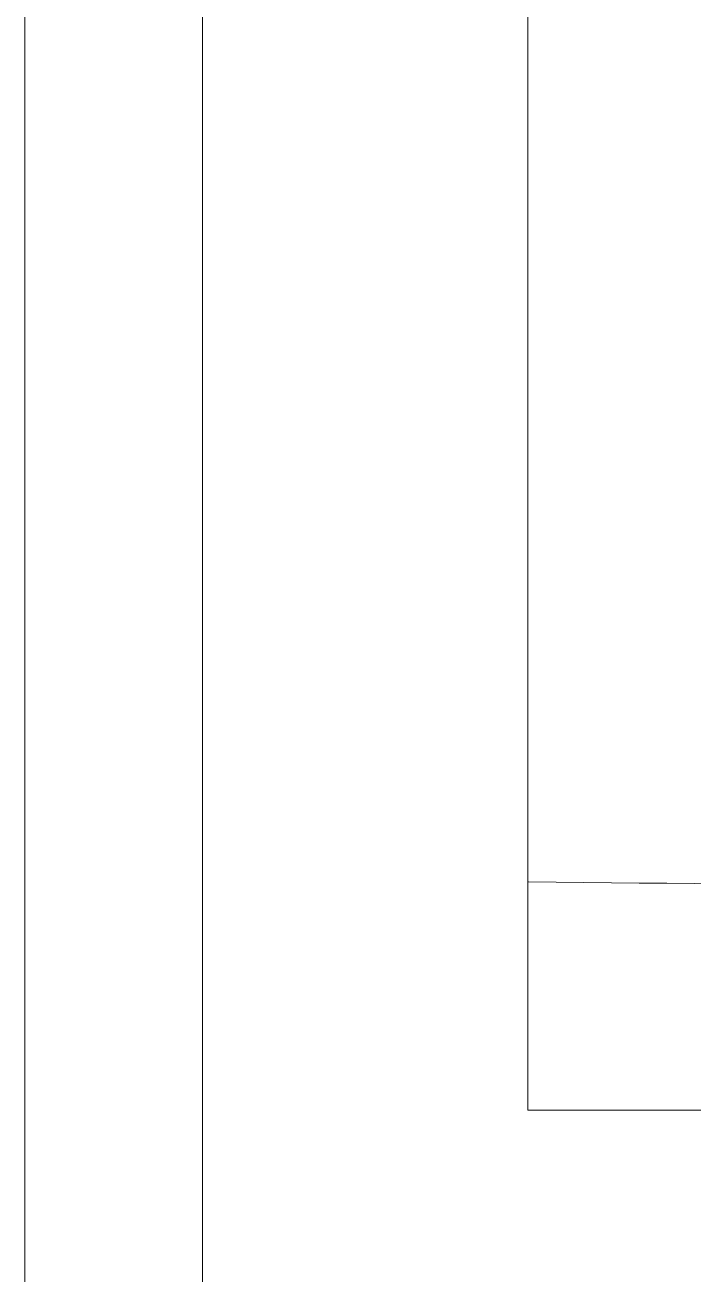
# Model space of a CAD drawing. Header units: millimetres. Extents: x -5 to 111, y -3 to 86.
# Drawn here: x 19.622 to 19.63329, y 47.99869 to 48.0198 of the extents above; entities that cross this region are included whole.
import ezdxf

# ---------------------------------------------------------------- set-up
doc = ezdxf.new("R2010")
doc.units = ezdxf.units.MM
doc.layers.add('A1I6----E-', color=3, linetype='Continuous', lineweight=25)

# ---------------------------------------------------------------- blocks, each defined once
blk = doc.blocks.new('Gruppe-423')
at = {"layer": 'A1I6----E-', "linetype": 'Continuous', "lineweight": 9}
for p, q in [((-31.178446, 5.566397), (-31.178446, 5.326397)), ((-31.169946, 5.461717), (-31.169946, 5.483137)), ((-31.175446, 5.471397), (-31.175446, 5.481653)), ((-31.175446, 5.421397), (-31.175446, 5.471397)), ((-31.169946, 5.461717), (-31.169937, 5.461717)), ((-31.169946, 5.459426), (-31.169946, 5.461717)), ((-31.169946, 5.457986), (-31.169946, 5.459426)), ((-31.169946, 5.457986), (-31.169946, 5.457853)), ((-31.169946, 5.457853), (-31.139946, 5.457853))]:
    blk.add_line(p, q, dxfattribs=at)
at = {"layer": 'A1I6----E-', "linetype": 'Continuous', "lineweight": 9, "flags": 128}
blk.add_lwpolyline([(-31.169937, 5.461717, 0.006251), (-31.139954, 5.461717, 0.006251)], format="xyb", dxfattribs=at)

msp = doc.modelspace()

# ---------------------------------------------------------------- block references
at = {"layer": 'A1I6----E-'}
msp.add_blockref('Gruppe-423', (50.800446, 42.543603), dxfattribs=at)

doc.saveas('drawing.dxf')
